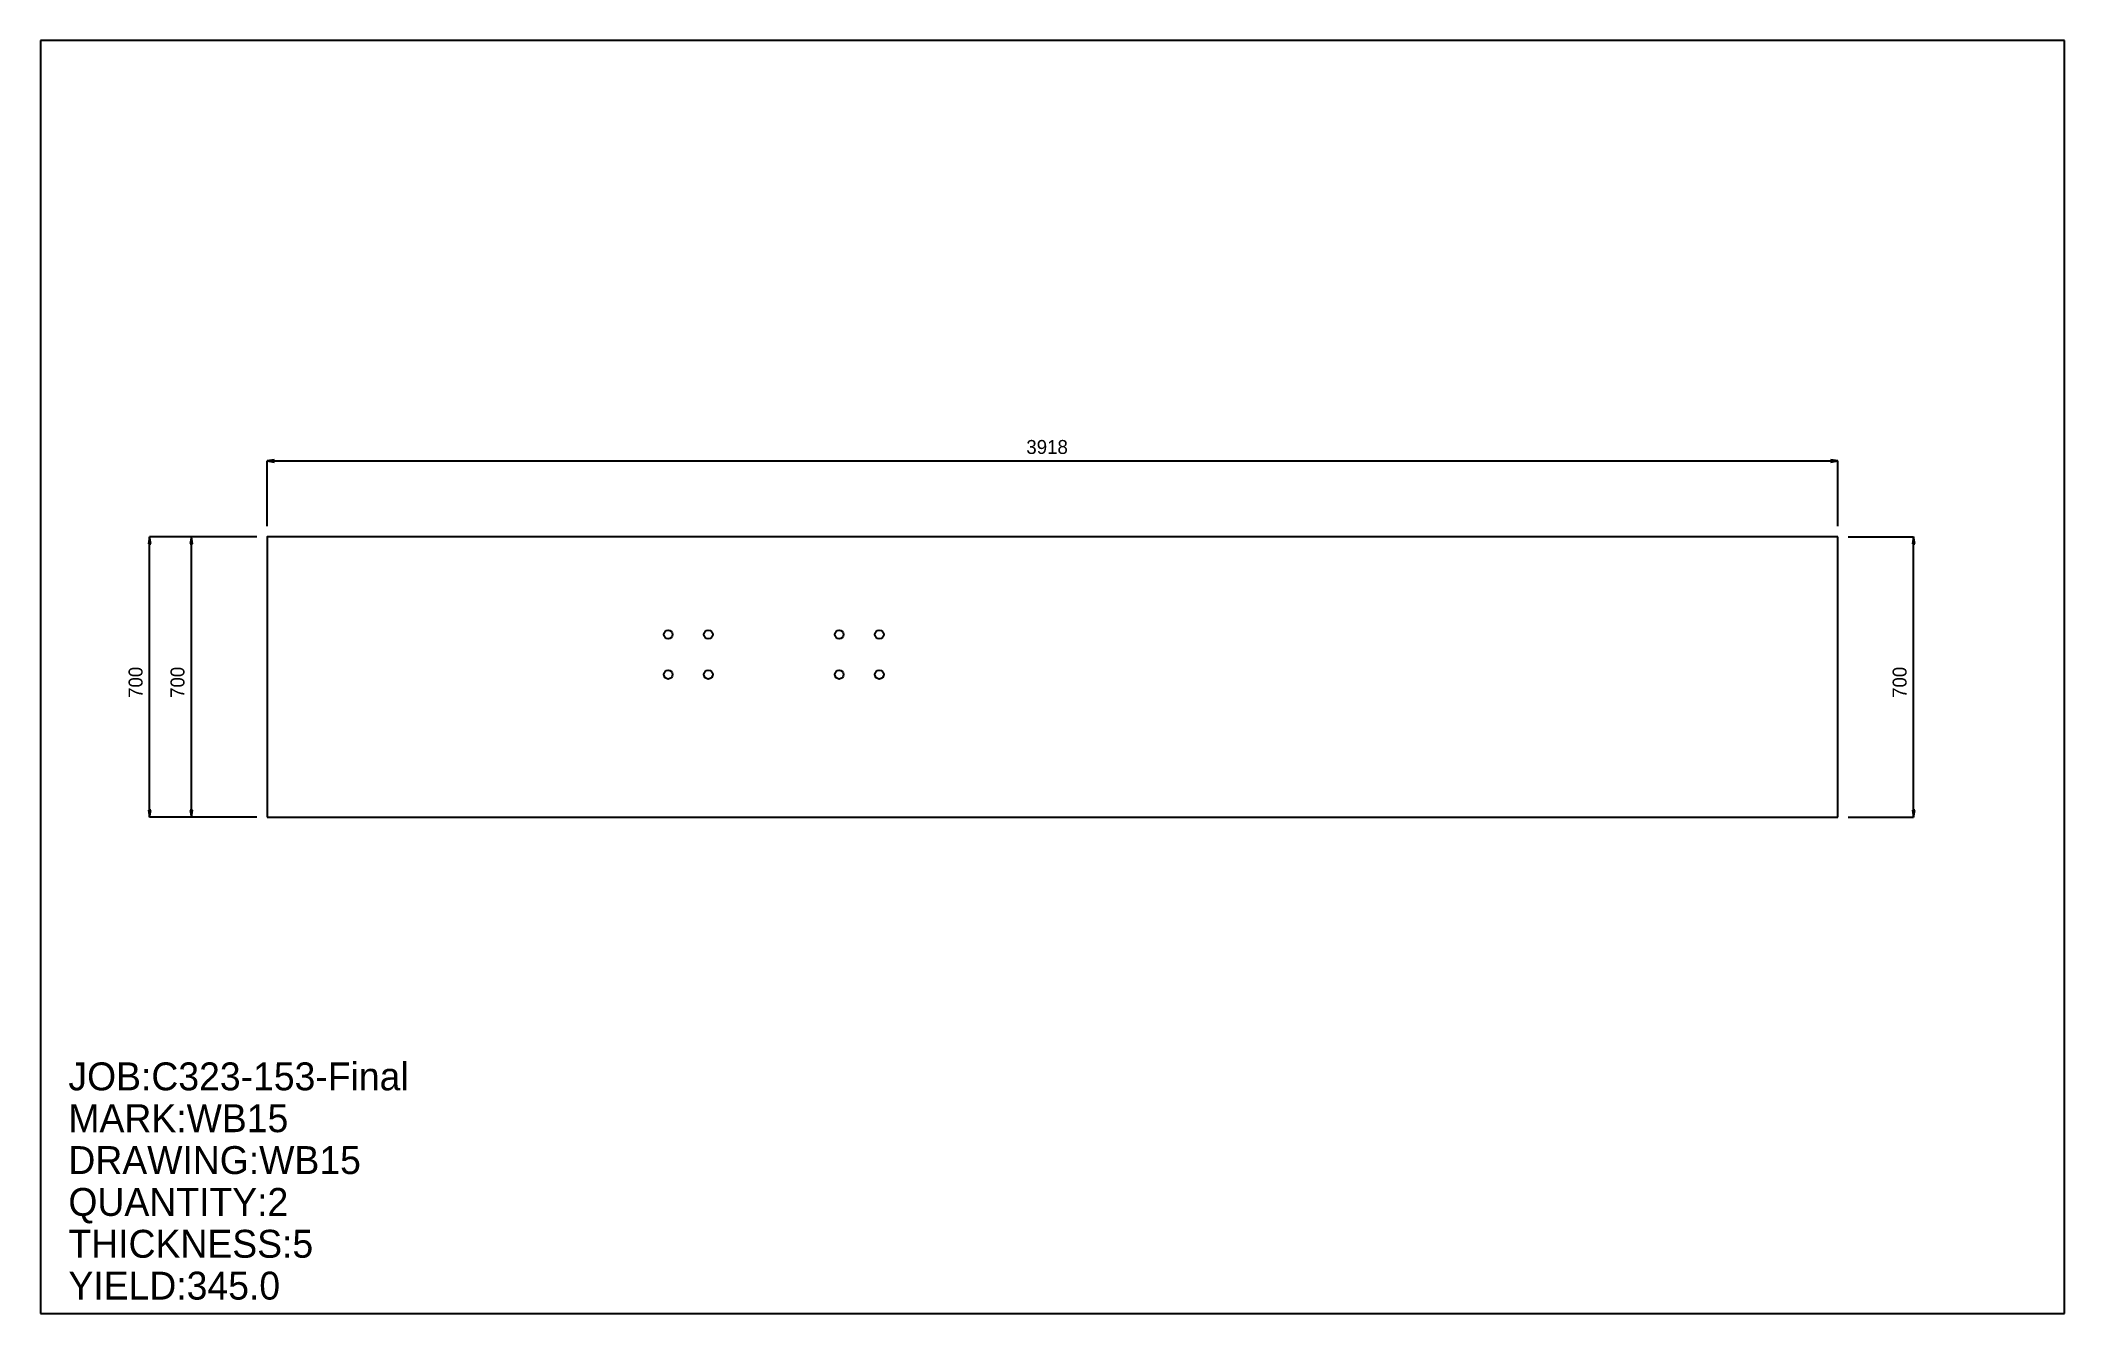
# Model space of a CAD drawing. Extents: x 0 to 5049, y 0 to 3178.
import ezdxf

# ---------------------------------------------------------------- set-up
doc = ezdxf.new("R2010")
doc.units = 0
doc.header["$LTSCALE"] = 0.125
for name, color, linetype in [('2', 7, 'CONTINUOUS'), ('3', 1, 'CONTINUOUS'), ('4', 1, 'CONTINUOUS'), ('5', 7, 'CONTINUOUS'), ('6', 4, 'CONTINUOUS')]:
    doc.layers.add(name, color=color, linetype=linetype)

# ---------------------------------------------------------------- blocks, each defined once
blk = doc.blocks.new('ARROW')
at = {"layer": '2', "linetype": 'CONTINUOUS'}
for p, q in [((0, 0), (-1, 0.166667)), ((-1, 0.166667), (-1, -0.166667)), ((-1, -0.166667), (0, 0))]:
    blk.add_line(p, q, dxfattribs=at)
blk = doc.blocks.new('PLATE')
at = {"layer": '3', "linetype": 'CONTINUOUS'}
for p, q in [((0.000031, 0), (0, -700)), ((3917.6318, -0.000244), (0.000031, 0)), ((3917.6318, -700), (3917.6318, -0.000244)), ((0, -700), (3917.6318, -700))]:
    blk.add_line(p, q, dxfattribs=at)
at = {"layer": '4', "linetype": 'CONTINUOUS'}
for centre in [(1000.18, -244.00006), (1100.1801, -244.00006), (1426.8, -244.00009), (1526.8, -244.00009), (1000.18, -344.00006), (1100.1801, -344.00006), (1426.8, -344.00009), (1526.8, -344.00009)]:
    blk.add_circle(centre, 11, dxfattribs=at)
at = {"layer": '5', "linetype": 'CONTINUOUS'}
for p, q in [((-0.099969, 0), (0.100031, 0)), ((0.000031, -0.1), (0.000031, 0.1))]:
    blk.add_line(p, q, dxfattribs=at)
blk.add_circle((0.000031, 0), 0.1, dxfattribs=at)
at = {"layer": '6', "linetype": 'CONTINUOUS'}
for p, q in [((0, 26.117546), (0, 189.3522)), ((0, 189.3022), (3917.6318, 189.3022)), ((3917.6318, 26.117546), (3917.6318, 189.3522)), ((-26.117493, 0.000002), (-293.82233, 0.000022)), ((-293.7724, -700), (-293.77234, 0.000022)), ((-26.117493, 0.000002), (-189.35216, 0.000014)), ((-189.3022, -700), (-189.30215, 0.000014)), ((3943.7493, -0.000246), (4106.9839, -0.000258)), ((4106.9341, -700), (4106.9341, -0.000258)), ((-26.117546, -700), (-293.82239, -700)), ((-26.117546, -700), (-189.3522, -700)), ((3943.7493, -700), (4106.9839, -700))]:
    blk.add_line(p, q, dxfattribs=at)
at = {"layer": '6', "xscale": 17.411695, "yscale": 17.411695, "zscale": 17.411695}
for p, rotation in [((0, 189.3022), 180), ((-293.77234, 0.000022), 90), ((-189.30215, 0.000014), 90), ((4106.9341, -0.000258), 90), ((-293.7724, -700), 270), ((-189.3022, -700), 270), ((4106.9341, -700), 270)]:
    blk.add_blockref('ARROW', p, dxfattribs=dict(at, rotation=rotation))
blk.add_blockref('ARROW', (3917.6318, 189.3022), dxfattribs=at)
at = {"layer": '5'}
blk.add_text('ZERO', height=0.015, dxfattribs=at).set_placement((0.000031, 0))
at = {"layer": '6'}
blk.add_text('3918', height=34.823, dxfattribs=at).set_placement((1893.5221, 206.7139))
for p in [(-311.18408, -402.23508), (-206.71387, -402.23508), (4089.5225, -402.2352)]:
    blk.add_text('700', height=34.823, rotation=90, dxfattribs=at).set_placement(p)

msp = doc.modelspace()

# ---------------------------------------------------------------- linework, layer by layer
at = {"layer": '5', "linetype": 'CONTINUOUS'}
for p, q in [((5049.3926, 3177.6348), (0, 3177.6348)), ((0, 3177.6348), (0, 0)), ((5049.3926, 0), (5049.3926, 3177.6348)), ((0, 0), (5049.3926, 0))]:
    msp.add_line(p, q, dxfattribs=at)

# ---------------------------------------------------------------- block references
at = {"layer": '2'}
msp.add_blockref('PLATE', (565.88037, 1938.8174), dxfattribs=at)

# ---------------------------------------------------------------- texts
at = {"layer": '5'}
for s, p in [('JOB:C323-153-Final', (69.646782, 557.17426)), ('MARK:WB15', (69.646782, 452.7041)), ('DRAWING:WB15', (69.646782, 348.23392)), ('QUANTITY:2', (69.646782, 243.76373)), ('THICKNESS:5', (69.646782, 139.29356)), ('YIELD:345.0', (69.646782, 34.823391))]:
    msp.add_text(s, height=69.647, dxfattribs=at).set_placement(p)

doc.saveas('drawing.dxf')
